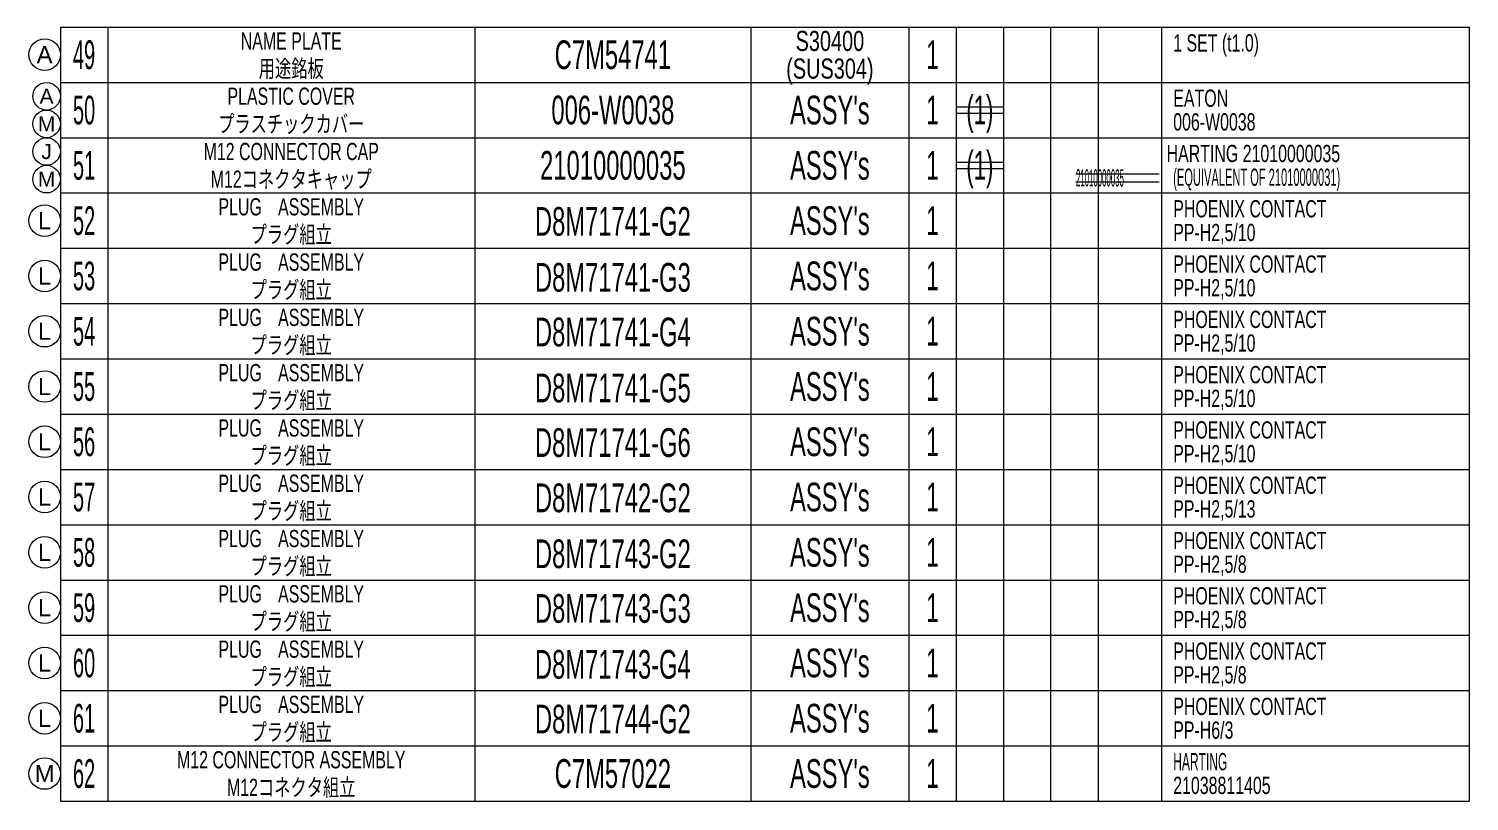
# Model space of a CAD drawing. Header units: millimetres. Extents: x 7 to 587, y 2 to 418.
# Drawn here: x 220 to 402.5, y 225 to 322.8 of the extents above; entities that cross this region are included whole.
import ezdxf
from ezdxf.enums import TextEntityAlignment as Align

# ---------------------------------------------------------------- set-up
doc = ezdxf.new("R2010")
doc.units = ezdxf.units.MM
for name, color, linetype in [('GR1_05', 7, 'Continuous'), ('表題、部品表_02', 7, 'Continuous'), ('表題、部品表_03', 7, 'Continuous')]:
    doc.layers.add(name, color=color, linetype=linetype)
doc.styles.add('HG丸ｺﾞｼｯｸM-PRO', font='')
doc.styles.get('HG丸ｺﾞｼｯｸM-PRO').set_extended_font_data('HG丸ｺﾞｼｯｸM-PRO')

# ---------------------------------------------------------------- blocks, each defined once
blk = doc.blocks.new('BLKF148')
at = {"layer": '表題、部品表_02', "color": 4, "linetype": 'Continuous', "lineweight": 13}
for p, q in [((224, 323), (224, 316)), ((224, 323), (402.5, 323)), ((230, 323), (230, 316)), ((276.5, 323), (276.5, 316)), ((311.5, 323), (311.5, 316)), ((331.5, 323), (331.5, 316)), ((337.5, 323), (337.5, 316)), ((343.5, 323), (343.5, 316)), ((349.5, 316), (349.5, 323)), ((355.5, 323), (355.5, 316)), ((363.5, 323), (363.5, 316)), ((402.5, 323), (402.5, 316)), ((224, 316), (402.5, 316))]:
    blk.add_line(p, q, dxfattribs=at)
blk = doc.blocks.new('BLKF180')
at = {"layer": '表題、部品表_02', "color": 4, "linetype": 'Continuous', "lineweight": 13}
for p, q in [((224, 316), (224, 309)), ((224, 316), (402.5, 316)), ((230, 316), (230, 309)), ((276.5, 316), (276.5, 309)), ((311.5, 316), (311.5, 309)), ((331.5, 316), (331.5, 309)), ((337.5, 316), (337.5, 309)), ((343.5, 316), (343.5, 309)), ((349.5, 309), (349.5, 316)), ((355.5, 316), (355.5, 309)), ((363.5, 316), (363.5, 309)), ((402.5, 316), (402.5, 309)), ((224, 309), (402.5, 309))]:
    blk.add_line(p, q, dxfattribs=at)
blk = doc.blocks.new('BLKF191')
at = {"layer": 'GR1_05', "color": 4, "linetype": 'Continuous', "lineweight": 13}
blk.add_circle((222, 319.5), 2, dxfattribs=at)
at = {"layer": 'GR1_05', "color": 4, "linetype": 'Continuous', "lineweight": 13, "style": 'HG丸ｺﾞｼｯｸM-PRO', "width": 1.042301}
blk.add_text('A', height=2.18, dxfattribs=at).set_placement((222, 319.5), align=Align.MIDDLE_CENTER)
blk = doc.blocks.new('BLKF234')
at = {"layer": '表題、部品表_02', "color": 4, "linetype": 'Continuous', "lineweight": 13}
for p, q in [((224, 309), (224, 302)), ((224, 309), (402.5, 309)), ((230, 309), (230, 302)), ((276.5, 309), (276.5, 302)), ((311.5, 309), (311.5, 302)), ((331.5, 309), (331.5, 302)), ((337.5, 309), (337.5, 302)), ((343.5, 309), (343.5, 302)), ((349.5, 302), (349.5, 309)), ((355.5, 309), (355.5, 302)), ((363.5, 309), (363.5, 302)), ((402.5, 309), (402.5, 302)), ((224, 302), (402.5, 302))]:
    blk.add_line(p, q, dxfattribs=at)
blk = doc.blocks.new('BLKF254')
at = {"layer": '表題、部品表_02', "color": 4, "linetype": 'Continuous', "lineweight": 13}
for p, q in [((224, 302), (224, 295)), ((224, 302), (402.5, 302)), ((230, 302), (230, 295)), ((276.5, 302), (276.5, 295)), ((311.5, 302), (311.5, 295)), ((331.5, 302), (331.5, 295)), ((337.5, 302), (337.5, 295)), ((343.5, 302), (343.5, 295)), ((349.5, 295), (349.5, 302)), ((355.5, 302), (355.5, 295)), ((363.5, 302), (363.5, 295)), ((402.5, 302), (402.5, 295)), ((224, 295), (402.5, 295))]:
    blk.add_line(p, q, dxfattribs=at)
blk = doc.blocks.new('BLKF255')
at = {"layer": '表題、部品表_02', "color": 4, "linetype": 'Continuous', "lineweight": 13}
for p, q in [((224, 295), (224, 288)), ((224, 295), (402.5, 295)), ((230, 295), (230, 288)), ((276.5, 295), (276.5, 288)), ((311.5, 295), (311.5, 288)), ((331.5, 295), (331.5, 288)), ((337.5, 295), (337.5, 288)), ((343.5, 295), (343.5, 288)), ((349.5, 288), (349.5, 295)), ((355.5, 295), (355.5, 288)), ((363.5, 295), (363.5, 288)), ((402.5, 295), (402.5, 288)), ((224, 288), (402.5, 288))]:
    blk.add_line(p, q, dxfattribs=at)
blk = doc.blocks.new('BLKF256')
at = {"layer": '表題、部品表_02', "color": 4, "linetype": 'Continuous', "lineweight": 13}
for p, q in [((224, 288), (224, 281)), ((224, 288), (402.5, 288)), ((230, 288), (230, 281)), ((276.5, 288), (276.5, 281)), ((311.5, 288), (311.5, 281)), ((331.5, 288), (331.5, 281)), ((337.5, 288), (337.5, 281)), ((343.5, 288), (343.5, 281)), ((349.5, 281), (349.5, 288)), ((355.5, 288), (355.5, 281)), ((363.5, 288), (363.5, 281)), ((402.5, 288), (402.5, 281)), ((224, 281), (402.5, 281))]:
    blk.add_line(p, q, dxfattribs=at)
blk = doc.blocks.new('BLKF257')
at = {"layer": '表題、部品表_02', "color": 4, "linetype": 'Continuous', "lineweight": 13}
for p, q in [((224, 281), (224, 274)), ((224, 281), (402.5, 281)), ((230, 281), (230, 274)), ((276.5, 281), (276.5, 274)), ((311.5, 281), (311.5, 274)), ((331.5, 281), (331.5, 274)), ((337.5, 281), (337.5, 274)), ((343.5, 281), (343.5, 274)), ((349.5, 274), (349.5, 281)), ((355.5, 281), (355.5, 274)), ((363.5, 281), (363.5, 274)), ((402.5, 281), (402.5, 274)), ((224, 274), (402.5, 274))]:
    blk.add_line(p, q, dxfattribs=at)
blk = doc.blocks.new('BLKF258')
at = {"layer": '表題、部品表_02', "color": 4, "linetype": 'Continuous', "lineweight": 13}
for p, q in [((224, 274), (224, 267)), ((224, 274), (402.5, 274)), ((230, 274), (230, 267)), ((276.5, 274), (276.5, 267)), ((311.5, 274), (311.5, 267)), ((331.5, 274), (331.5, 267)), ((337.5, 274), (337.5, 267)), ((343.5, 274), (343.5, 267)), ((349.5, 267), (349.5, 274)), ((355.5, 274), (355.5, 267)), ((363.5, 274), (363.5, 267)), ((402.5, 274), (402.5, 267)), ((224, 267), (402.5, 267))]:
    blk.add_line(p, q, dxfattribs=at)
blk = doc.blocks.new('BLKF259')
at = {"layer": 'GR1_05', "color": 4, "linetype": 'Continuous', "lineweight": 13}
blk.add_circle((222, 298.5), 2, dxfattribs=at)
at = {"layer": 'GR1_05', "color": 4, "linetype": 'Continuous', "lineweight": 13, "style": 'HG丸ｺﾞｼｯｸM-PRO', "width": 1.042991}
blk.add_text('L', height=2.18, dxfattribs=at).set_placement((222, 298.5), align=Align.MIDDLE_CENTER)
blk = doc.blocks.new('BLKF260')
at = {"layer": 'GR1_05', "color": 4, "linetype": 'Continuous', "lineweight": 13}
blk.add_circle((222, 291.5), 2, dxfattribs=at)
at = {"layer": 'GR1_05', "color": 4, "linetype": 'Continuous', "lineweight": 13, "style": 'HG丸ｺﾞｼｯｸM-PRO', "width": 1.042991}
blk.add_text('L', height=2.18, dxfattribs=at).set_placement((222, 291.5), align=Align.MIDDLE_CENTER)
blk = doc.blocks.new('BLKF261')
at = {"layer": 'GR1_05', "color": 4, "linetype": 'Continuous', "lineweight": 13}
blk.add_circle((222, 284.5), 2, dxfattribs=at)
at = {"layer": 'GR1_05', "color": 4, "linetype": 'Continuous', "lineweight": 13, "style": 'HG丸ｺﾞｼｯｸM-PRO', "width": 1.042991}
blk.add_text('L', height=2.18, dxfattribs=at).set_placement((222, 284.5), align=Align.MIDDLE_CENTER)
blk = doc.blocks.new('BLKF262')
at = {"layer": 'GR1_05', "color": 4, "linetype": 'Continuous', "lineweight": 13}
blk.add_circle((222, 277.5), 2, dxfattribs=at)
at = {"layer": 'GR1_05', "color": 4, "linetype": 'Continuous', "lineweight": 13, "style": 'HG丸ｺﾞｼｯｸM-PRO', "width": 1.042991}
blk.add_text('L', height=2.18, dxfattribs=at).set_placement((222, 277.5), align=Align.MIDDLE_CENTER)
blk = doc.blocks.new('BLKF263')
at = {"layer": 'GR1_05', "color": 4, "linetype": 'Continuous', "lineweight": 13}
blk.add_circle((222, 270.5), 2, dxfattribs=at)
at = {"layer": 'GR1_05', "color": 4, "linetype": 'Continuous', "lineweight": 13, "style": 'HG丸ｺﾞｼｯｸM-PRO', "width": 1.042991}
blk.add_text('L', height=2.18, dxfattribs=at).set_placement((222, 270.5), align=Align.MIDDLE_CENTER)
blk = doc.blocks.new('BLKF264')
at = {"layer": '表題、部品表_02', "color": 4, "linetype": 'Continuous', "lineweight": 13}
for p, q in [((224, 267), (224, 260)), ((224, 267), (402.5, 267)), ((230, 267), (230, 260)), ((276.5, 267), (276.5, 260)), ((311.5, 267), (311.5, 260)), ((331.5, 267), (331.5, 260)), ((337.5, 267), (337.5, 260)), ((343.5, 267), (343.5, 260)), ((349.5, 260), (349.5, 267)), ((355.5, 267), (355.5, 260)), ((363.5, 267), (363.5, 260)), ((402.5, 267), (402.5, 260)), ((224, 260), (402.5, 260))]:
    blk.add_line(p, q, dxfattribs=at)
blk = doc.blocks.new('BLKF265')
at = {"layer": '表題、部品表_02', "color": 4, "linetype": 'Continuous', "lineweight": 13}
for p, q in [((224, 260), (224, 253)), ((224, 260), (402.5, 260)), ((230, 260), (230, 253)), ((276.5, 260), (276.5, 253)), ((311.5, 260), (311.5, 253)), ((331.5, 260), (331.5, 253)), ((337.5, 260), (337.5, 253)), ((343.5, 260), (343.5, 253)), ((349.5, 253), (349.5, 260)), ((355.5, 260), (355.5, 253)), ((363.5, 260), (363.5, 253)), ((402.5, 260), (402.5, 253)), ((224, 253), (402.5, 253))]:
    blk.add_line(p, q, dxfattribs=at)
blk = doc.blocks.new('BLKF266')
at = {"layer": '表題、部品表_02', "color": 4, "linetype": 'Continuous', "lineweight": 13}
for p, q in [((224, 253), (224, 246)), ((224, 253), (402.5, 253)), ((230, 253), (230, 246)), ((276.5, 253), (276.5, 246)), ((311.5, 253), (311.5, 246)), ((331.5, 253), (331.5, 246)), ((337.5, 253), (337.5, 246)), ((343.5, 253), (343.5, 246)), ((349.5, 246), (349.5, 253)), ((355.5, 253), (355.5, 246)), ((363.5, 253), (363.5, 246)), ((402.5, 253), (402.5, 246)), ((224, 246), (402.5, 246))]:
    blk.add_line(p, q, dxfattribs=at)
blk = doc.blocks.new('BLKF267')
at = {"layer": '表題、部品表_02', "color": 4, "linetype": 'Continuous', "lineweight": 13}
for p, q in [((224, 246), (224, 239)), ((224, 246), (402.5, 246)), ((230, 246), (230, 239)), ((276.5, 246), (276.5, 239)), ((311.5, 246), (311.5, 239)), ((331.5, 246), (331.5, 239)), ((337.5, 246), (337.5, 239)), ((343.5, 246), (343.5, 239)), ((349.5, 239), (349.5, 246)), ((355.5, 246), (355.5, 239)), ((363.5, 246), (363.5, 239)), ((402.5, 246), (402.5, 239)), ((224, 239), (402.5, 239))]:
    blk.add_line(p, q, dxfattribs=at)
blk = doc.blocks.new('BLKF268')
at = {"layer": '表題、部品表_02', "color": 4, "linetype": 'Continuous', "lineweight": 13}
for p, q in [((224, 239), (224, 232)), ((224, 239), (402.5, 239)), ((230, 239), (230, 232)), ((276.5, 239), (276.5, 232)), ((311.5, 239), (311.5, 232)), ((331.5, 239), (331.5, 232)), ((337.5, 239), (337.5, 232)), ((343.5, 239), (343.5, 232)), ((349.5, 232), (349.5, 239)), ((355.5, 239), (355.5, 232)), ((363.5, 239), (363.5, 232)), ((402.5, 239), (402.5, 232)), ((224, 232), (402.5, 232))]:
    blk.add_line(p, q, dxfattribs=at)
blk = doc.blocks.new('BLKF269')
at = {"layer": 'GR1_05', "color": 4, "linetype": 'Continuous', "lineweight": 13}
blk.add_circle((222, 263.5), 2, dxfattribs=at)
at = {"layer": 'GR1_05', "color": 4, "linetype": 'Continuous', "lineweight": 13, "style": 'HG丸ｺﾞｼｯｸM-PRO', "width": 1.042991}
blk.add_text('L', height=2.18, dxfattribs=at).set_placement((222, 263.5), align=Align.MIDDLE_CENTER)
blk = doc.blocks.new('BLKF270')
at = {"layer": 'GR1_05', "color": 4, "linetype": 'Continuous', "lineweight": 13}
blk.add_circle((222, 256.5), 2, dxfattribs=at)
at = {"layer": 'GR1_05', "color": 4, "linetype": 'Continuous', "lineweight": 13, "style": 'HG丸ｺﾞｼｯｸM-PRO', "width": 1.042991}
blk.add_text('L', height=2.18, dxfattribs=at).set_placement((222, 256.5), align=Align.MIDDLE_CENTER)
blk = doc.blocks.new('BLKF271')
at = {"layer": 'GR1_05', "color": 4, "linetype": 'Continuous', "lineweight": 13}
blk.add_circle((222, 249.5), 2, dxfattribs=at)
at = {"layer": 'GR1_05', "color": 4, "linetype": 'Continuous', "lineweight": 13, "style": 'HG丸ｺﾞｼｯｸM-PRO', "width": 1.042991}
blk.add_text('L', height=2.18, dxfattribs=at).set_placement((222, 249.5), align=Align.MIDDLE_CENTER)
blk = doc.blocks.new('BLKF272')
at = {"layer": 'GR1_05', "color": 4, "linetype": 'Continuous', "lineweight": 13}
blk.add_circle((222, 242.5), 2, dxfattribs=at)
at = {"layer": 'GR1_05', "color": 4, "linetype": 'Continuous', "lineweight": 13, "style": 'HG丸ｺﾞｼｯｸM-PRO', "width": 1.042991}
blk.add_text('L', height=2.18, dxfattribs=at).set_placement((222, 242.5), align=Align.MIDDLE_CENTER)
blk = doc.blocks.new('BLKF273')
at = {"layer": 'GR1_05', "color": 4, "linetype": 'Continuous', "lineweight": 13}
blk.add_circle((222, 235.5), 2, dxfattribs=at)
at = {"layer": 'GR1_05', "color": 4, "linetype": 'Continuous', "lineweight": 13, "style": 'HG丸ｺﾞｼｯｸM-PRO', "width": 1.042991}
blk.add_text('L', height=2.18, dxfattribs=at).set_placement((222, 235.5), align=Align.MIDDLE_CENTER)
blk = doc.blocks.new('BLKF287')
at = {"layer": '表題、部品表_02', "color": 4, "linetype": 'Continuous', "lineweight": 13}
for p, q in [((224, 232), (224, 225)), ((224, 232), (402.5, 232)), ((230, 232), (230, 225)), ((276.5, 232), (276.5, 225)), ((311.5, 232), (311.5, 225)), ((331.5, 232), (331.5, 225)), ((337.5, 232), (337.5, 225)), ((343.5, 232), (343.5, 225)), ((349.5, 225), (349.5, 232)), ((355.5, 232), (355.5, 225)), ((363.5, 232), (363.5, 225)), ((402.5, 232), (402.5, 225)), ((224, 225), (402.5, 225))]:
    blk.add_line(p, q, dxfattribs=at)
blk = doc.blocks.new('BLKF288')
at = {"layer": 'GR1_05', "color": 4, "linetype": 'Continuous', "lineweight": 13}
blk.add_circle((222, 228.5), 2, dxfattribs=at)
at = {"layer": 'GR1_05', "color": 4, "linetype": 'Continuous', "lineweight": 13, "style": 'HG丸ｺﾞｼｯｸM-PRO', "width": 1.042416}
blk.add_text('M', height=2.18, dxfattribs=at).set_placement((222, 228.5), align=Align.MIDDLE_CENTER)
blk = doc.blocks.new('BLKF291')
at = {"layer": 'GR1_05', "color": 4, "linetype": 'Continuous', "lineweight": 13}
blk.add_circle((222.25, 307.25), 1.75, dxfattribs=at)
at = {"layer": 'GR1_05', "color": 4, "linetype": 'Continuous', "lineweight": 13, "style": 'HG丸ｺﾞｼｯｸM-PRO', "width": 1.042809}
blk.add_text('J', height=1.91, dxfattribs=at).set_placement((222.25, 307.25), align=Align.MIDDLE_CENTER)
blk = doc.blocks.new('BLKF292')
at = {"layer": 'GR1_05', "color": 4, "linetype": 'Continuous', "lineweight": 13}
blk.add_circle((222.25, 303.75), 1.75, dxfattribs=at)
at = {"layer": 'GR1_05', "color": 4, "linetype": 'Continuous', "lineweight": 13, "style": 'HG丸ｺﾞｼｯｸM-PRO', "width": 1.042416}
blk.add_text('M', height=1.91, dxfattribs=at).set_placement((222.25, 303.75), align=Align.MIDDLE_CENTER)
blk = doc.blocks.new('BLKF293')
at = {"layer": 'GR1_05', "color": 4, "linetype": 'Continuous', "lineweight": 13}
blk.add_circle((222.25, 314.25), 1.75, dxfattribs=at)
at = {"layer": 'GR1_05', "color": 4, "linetype": 'Continuous', "lineweight": 13, "style": 'HG丸ｺﾞｼｯｸM-PRO', "width": 1.042301}
blk.add_text('A', height=1.91, dxfattribs=at).set_placement((222.25, 314.25), align=Align.MIDDLE_CENTER)
blk = doc.blocks.new('BLKF294')
at = {"layer": 'GR1_05', "color": 4, "linetype": 'Continuous', "lineweight": 13}
blk.add_circle((222.25, 310.75), 1.75, dxfattribs=at)
at = {"layer": 'GR1_05', "color": 4, "linetype": 'Continuous', "lineweight": 13, "style": 'HG丸ｺﾞｼｯｸM-PRO', "width": 1.042416}
blk.add_text('M', height=1.91, dxfattribs=at).set_placement((222.25, 310.75), align=Align.MIDDLE_CENTER)

msp = doc.modelspace()

# ---------------------------------------------------------------- linework, layer by layer
at = {"layer": 'GR1_05', "color": 4, "linetype": 'Continuous', "lineweight": 13}
for p, q in [((337.5, 312.9), (343.5, 312.9)), ((337.5, 312.1), (343.5, 312.1)), ((337.5, 305.9), (343.5, 305.9)), ((337.5, 305.1), (343.5, 305.1)), ((352.68, 304.41), (363.24, 304.41)), ((352.68, 303.41), (363.24, 303.41))]:
    msp.add_line(p, q, dxfattribs=at)

# ---------------------------------------------------------------- block references
for name in ['BLKF191', 'BLKF293', 'BLKF294', 'BLKF291', 'BLKF292', 'BLKF259', 'BLKF260', 'BLKF261', 'BLKF262', 'BLKF263', 'BLKF269', 'BLKF270', 'BLKF271', 'BLKF272', 'BLKF273', 'BLKF288']:
    msp.add_blockref(name, (0, 0), dxfattribs=at)
at = {"layer": '表題、部品表_02', "color": 4, "linetype": 'Continuous', "lineweight": 13}
for name in ['BLKF148', 'BLKF180', 'BLKF234', 'BLKF254', 'BLKF255', 'BLKF256', 'BLKF257', 'BLKF258', 'BLKF264', 'BLKF265', 'BLKF266', 'BLKF267', 'BLKF268', 'BLKF287']:
    msp.add_blockref(name, (0, 0), dxfattribs=at)

# ---------------------------------------------------------------- texts
at = {"layer": 'GR1_05', "color": 3, "linetype": 'Continuous', "lineweight": 35, "style": 'HG丸ｺﾞｼｯｸM-PRO', "width": 0.576968}
for p in [(340.5, 312.5), (340.5, 305.5)]:
    msp.add_text('(1)', height=3.636, dxfattribs=at).set_placement(p, align=Align.MIDDLE_CENTER)
at = {"layer": 'GR1_05', "color": 3, "linetype": 'Continuous', "lineweight": 35, "style": 'HG丸ｺﾞｼｯｸM-PRO', "width": 0.340151}
msp.add_text('21010000035', height=2.1818, dxfattribs=at).set_placement((352.68, 303.91), align=Align.MIDDLE_LEFT)
at = {"layer": '表題、部品表_03', "color": 3, "linetype": 'Continuous', "lineweight": 35, "style": 'HG丸ｺﾞｼｯｸM-PRO'}
for s, height, width, p in [('49', 3.636, 0.521199, (227, 319.5)), ('NAME PLATE', 2.182, 0.692312, (253.25, 321.25)), ('C7M54741', 3.636, 0.619792, (294, 319.5)), ('S30400', 2.545, 0.740904, (321.5, 321.25)), ('1', 3.64, 0.576062, (334.5, 319.5)), ('用途銘板', 2.182, 0.692256, (253.25, 317.75)), ('(SUS304)', 2.545, 0.740651, (321.5, 317.75)), ('50', 3.636, 0.521199, (227, 312.5)), ('PLASTIC COVER', 2.1818, 0.692373, (253.25, 314.25)), ('006-W0038', 3.636, 0.619789, (294, 312.5)), ("ASSY's", 3.636, 0.617769, (321.5, 312.5)), ('1', 3.64, 0.576062, (334.5, 312.5)), ('プラスチックカバー', 2.182, 0.692256, (253.25, 310.75)), ('51', 3.636, 0.521199, (227, 305.5)), ('M12 CONNECTOR CAP', 2.1818, 0.69209, (253.25, 307.25)), ('21010000035', 3.6364, 0.619953, (294, 305.5)), ("ASSY's", 3.636, 0.617769, (321.5, 305.5)), ('1', 3.64, 0.576062, (334.5, 305.5)), ('M12コネクタキャップ', 2.1818, 0.692224, (253.25, 303.75)), ('PLUG\u3000ASSEMBLY', 2.1818, 0.692283, (253.25, 300.25)), ('52', 3.636, 0.521199, (227, 298.5)), ('D8M71741-G2', 3.6364, 0.619153, (294, 298.4)), ("ASSY's", 3.636, 0.617769, (321.5, 298.5)), ('1', 3.64, 0.576062, (334.5, 298.5)), ('プラグ組立', 2.182, 0.692256, (253.25, 296.75)), ('PLUG\u3000ASSEMBLY', 2.1818, 0.692283, (253.25, 293.25)), ('53', 3.636, 0.521199, (227, 291.5)), ('D8M71741-G3', 3.6364, 0.619153, (294, 291.32)), ("ASSY's", 3.636, 0.617769, (321.5, 291.5)), ('1', 3.64, 0.576062, (334.5, 291.5)), ('プラグ組立', 2.182, 0.692256, (253.25, 289.75)), ('PLUG\u3000ASSEMBLY', 2.1818, 0.692283, (253.25, 286.25)), ('54', 3.636, 0.521199, (227, 284.5)), ('D8M71741-G4', 3.6364, 0.619153, (294, 284.4)), ("ASSY's", 3.636, 0.617769, (321.5, 284.5)), ('1', 3.64, 0.576062, (334.5, 284.5)), ('プラグ組立', 2.182, 0.692256, (253.25, 282.75)), ('55', 3.636, 0.521199, (227, 277.5)), ('PLUG\u3000ASSEMBLY', 2.1818, 0.692283, (253.25, 279.25)), ("ASSY's", 3.636, 0.617769, (321.5, 277.5)), ('1', 3.64, 0.576062, (334.5, 277.5)), ('D8M71741-G5', 3.6364, 0.619153, (294, 277.32)), ('プラグ組立', 2.182, 0.692256, (253.25, 275.75)), ('56', 3.636, 0.521199, (227, 270.5)), ('PLUG\u3000ASSEMBLY', 2.1818, 0.692283, (253.25, 272.25)), ('D8M71741-G6', 3.6364, 0.619153, (294, 270.4)), ("ASSY's", 3.636, 0.617769, (321.5, 270.5)), ('1', 3.64, 0.576062, (334.5, 270.5)), ('プラグ組立', 2.182, 0.692256, (253.25, 268.75)), ('57', 3.636, 0.521199, (227, 263.5)), ('PLUG\u3000ASSEMBLY', 2.1818, 0.692283, (253.25, 265.25)), ('D8M71742-G2', 3.6364, 0.619153, (294, 263.4)), ("ASSY's", 3.636, 0.617769, (321.5, 263.5)), ('1', 3.64, 0.576062, (334.5, 263.5)), ('プラグ組立', 2.182, 0.692256, (253.25, 261.75)), ('PLUG\u3000ASSEMBLY', 2.1818, 0.692283, (253.25, 258.25)), ('58', 3.636, 0.521199, (227, 256.5)), ('D8M71743-G2', 3.6364, 0.619153, (294, 256.32)), ("ASSY's", 3.636, 0.617769, (321.5, 256.5)), ('1', 3.64, 0.576062, (334.5, 256.5)), ('プラグ組立', 2.182, 0.692256, (253.25, 254.75)), ('PLUG\u3000ASSEMBLY', 2.1818, 0.692283, (253.25, 251.25)), ('59', 3.636, 0.521199, (227, 249.5)), ('D8M71743-G3', 3.6364, 0.619153, (294, 249.4)), ("ASSY's", 3.636, 0.617769, (321.5, 249.5)), ('1', 3.64, 0.576062, (334.5, 249.5)), ('プラグ組立', 2.182, 0.692256, (253.25, 247.75)), ('PLUG\u3000ASSEMBLY', 2.1818, 0.692283, (253.25, 244.25)), ('60', 3.636, 0.521199, (227, 242.5)), ('D8M71743-G4', 3.6364, 0.619153, (294, 242.32)), ("ASSY's", 3.636, 0.617769, (321.5, 242.5)), ('1', 3.64, 0.576062, (334.5, 242.5)), ('プラグ組立', 2.182, 0.692256, (253.25, 240.75)), ('61', 3.636, 0.521199, (227, 235.5)), ('PLUG\u3000ASSEMBLY', 2.1818, 0.692283, (253.25, 237.25)), ('D8M71744-G2', 3.6364, 0.619153, (294, 235.4)), ("ASSY's", 3.636, 0.617769, (321.5, 235.5)), ('1', 3.64, 0.576062, (334.5, 235.5)), ('プラグ組立', 2.182, 0.692256, (253.25, 233.75)), ('62', 3.636, 0.521199, (227, 228.5)), ('M12 CONNECTOR ASSEMBLY', 2.1818, 0.692261, (253.25, 230.25)), ('C7M57022', 3.636, 0.619792, (294, 228.5)), ("ASSY's", 3.636, 0.617769, (321.5, 228.5)), ('1', 3.64, 0.576062, (334.5, 228.5)), ('M12コネクタ組立', 2.182, 0.692216, (253.25, 226.75))]:
    msp.add_text(s, height=height, dxfattribs=dict(at, width=width)).set_placement(p, align=Align.MIDDLE_CENTER)
for s, height, width, p in [('1 SET (t1.0)', 2.1818, 0.690954, (365, 321)), ('EATON', 2.182, 0.69247, (365, 314)), ('006-W0038', 2.182, 0.691232, (365, 311)), ('HARTING 21010000035', 2.1818, 0.691695, (364.16, 307)), ('(EQUIVALENT OF 21010000031)', 2.1818, 0.481463, (365, 304)), ('PHOENIX CONTACT', 2.1818, 0.692624, (365, 300)), ('PP-H2,5/10', 2.182, 0.691178, (365, 297)), ('PHOENIX CONTACT', 2.1818, 0.692624, (365, 293)), ('PP-H2,5/10', 2.182, 0.691178, (365, 290)), ('PHOENIX CONTACT', 2.1818, 0.692624, (365, 286)), ('PP-H2,5/10', 2.182, 0.691178, (365, 283)), ('PHOENIX CONTACT', 2.1818, 0.692624, (365, 279)), ('PP-H2,5/10', 2.182, 0.691178, (365, 276)), ('PHOENIX CONTACT', 2.1818, 0.692624, (365, 272)), ('PP-H2,5/10', 2.182, 0.691178, (365, 269)), ('PHOENIX CONTACT', 2.1818, 0.692624, (365, 265)), ('PP-H2,5/13', 2.182, 0.691178, (365, 262)), ('PHOENIX CONTACT', 2.1818, 0.692624, (365, 258)), ('PP-H2,5/8', 2.182, 0.691165, (365, 255)), ('PHOENIX CONTACT', 2.1818, 0.692624, (365, 251)), ('PP-H2,5/8', 2.182, 0.691165, (365, 248)), ('PHOENIX CONTACT', 2.1818, 0.692624, (365, 244)), ('PP-H2,5/8', 2.182, 0.691165, (365, 241)), ('PHOENIX CONTACT', 2.1818, 0.692624, (365, 237)), ('PP-H6/3', 2.182, 0.69126, (365, 234)), ('HARTING', 2.182, 0.522018, (365, 230)), ('21038811405', 2.1818, 0.691275, (365, 227))]:
    msp.add_text(s, height=height, dxfattribs=dict(at, width=width)).set_placement(p, align=Align.MIDDLE_LEFT)

doc.saveas('drawing.dxf')
